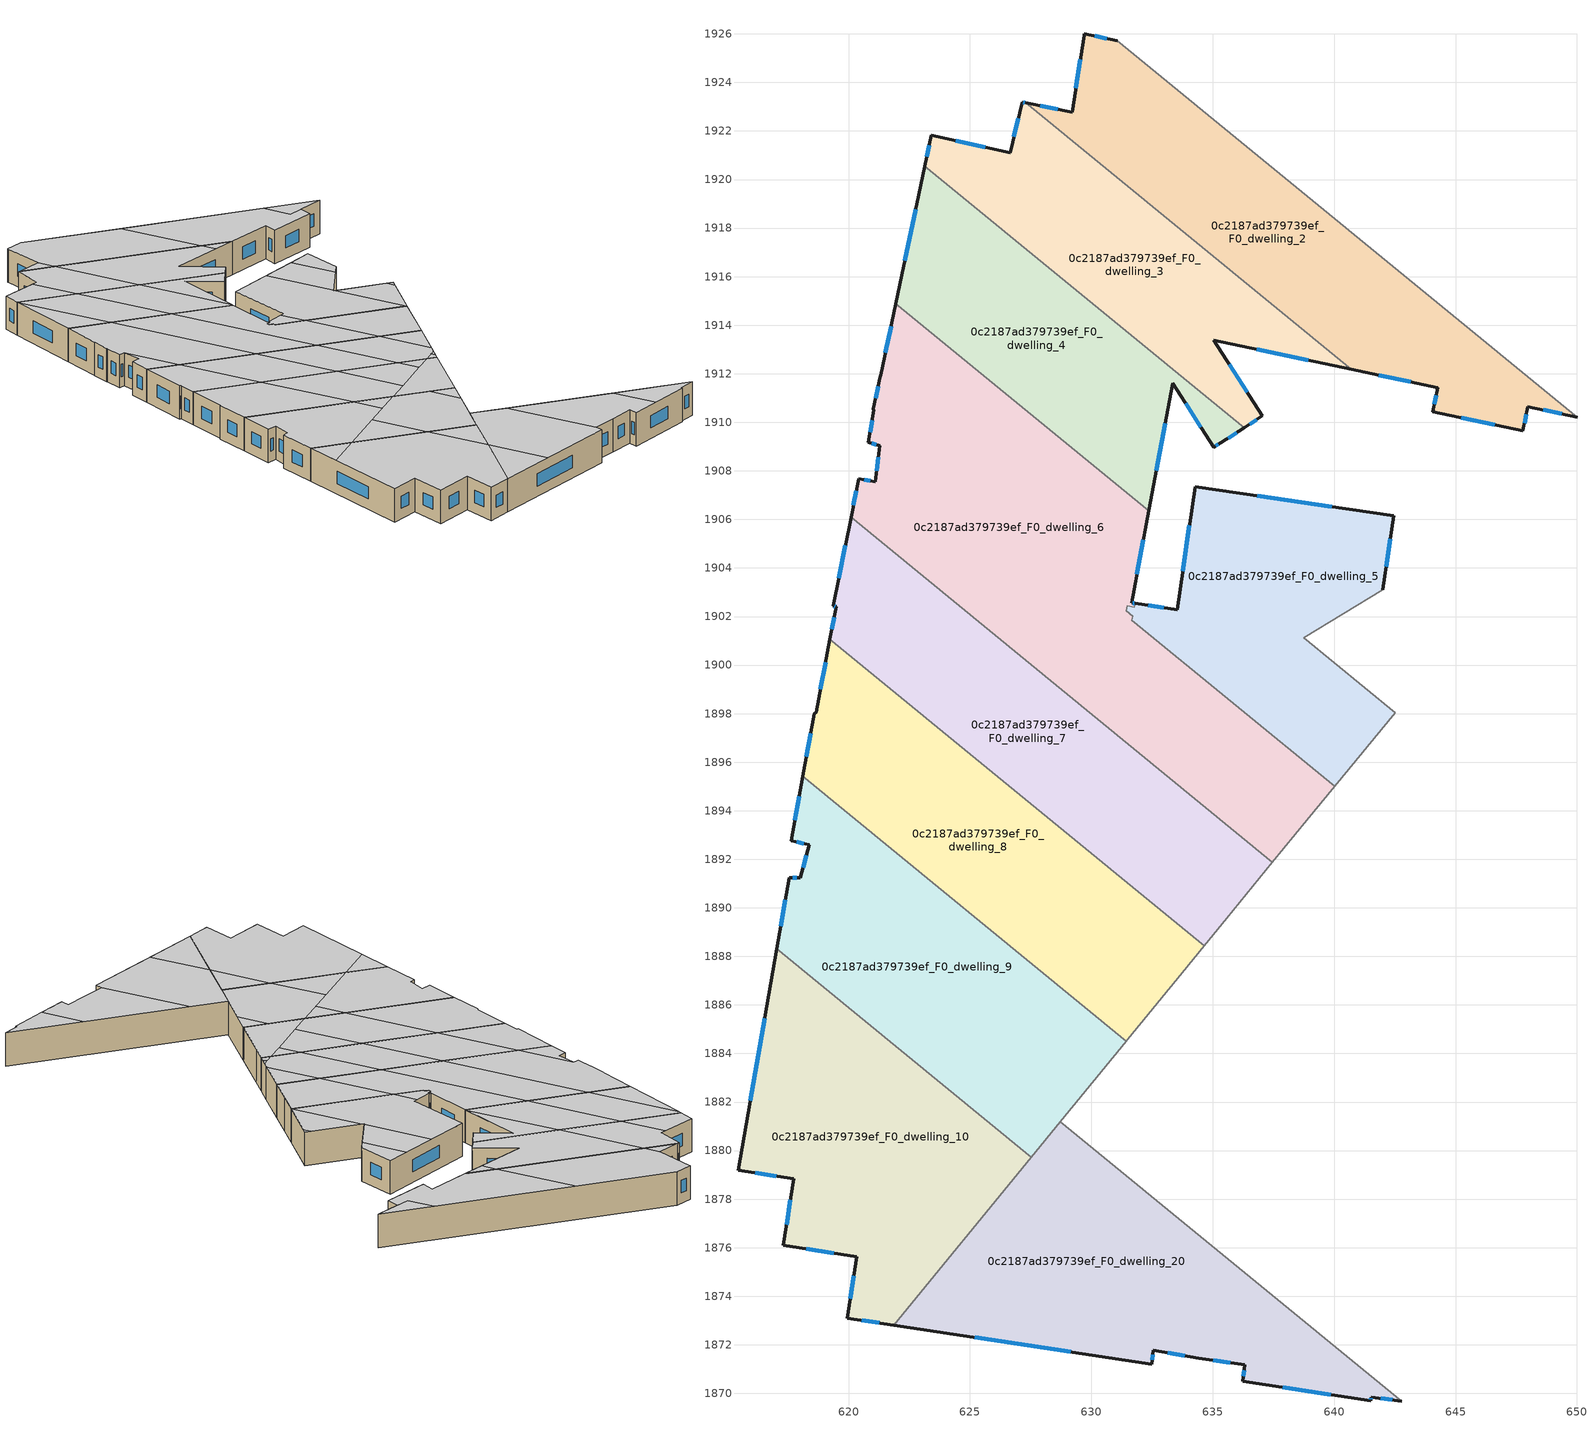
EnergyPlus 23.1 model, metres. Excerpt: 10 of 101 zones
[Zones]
0c2187ad379739ef_F0_dwelling_10
 floor ground (EU_floor_Construction): 627.52,1879.73 621.86,1872.82 619.95,1873.1 620.33,1875.63 617.32,1876.09 617.73,1878.84 615.44,1879.19 617.04,1888.31 z0
 wall outside (EU_wall_Construction): 617.04,1888.31 615.44,1879.19 617.73,1878.84 617.32,1876.09 620.33,1875.63 619.95,1873.1 621.86,1872.82 z0:3
 wall to 0c2187ad379739ef_F0_dwelling_9 (EU_wall_Construction): 627.52,1879.73 617.04,1888.31 z0:3
 wall to 0c2187ad379739ef_F0_dwelling_20 (EU_wall_Construction): 621.86,1872.82 627.52,1879.73 z0:3
 window (EU_Window_Construction): 620.55,1873.01 621.26,1872.91 / 620.21,1874.84 620.07,1873.9 / 618.26,1875.95 619.39,1875.78 / 617.6,1877.98 617.45,1876.95 / 616.16,1879.08 617.02,1878.95 / 616.54,1885.45 615.94,1882.05 z0.94:2.06
 ceiling to 0c2187ad379739ef_F1_dwelling_19 (EU_floor_Construction): 621.86,1872.82 625.4,1877.15 624.41,1882.28 619.66,1886.17 616.56,1885.57 615.44,1879.19 617.73,1878.84 617.32,1876.09 620.33,1875.63 619.95,1873.1 z3
 ceiling to 0c2187ad379739ef_F1_dwelling_18 (EU_floor_Construction): 625.4,1877.15 627.52,1879.73 624.41,1882.28 z3
 ceiling to 0c2187ad379739ef_F1_dwelling_9 (EU_floor_Construction): 619.66,1886.17 617.04,1888.31 616.56,1885.57 z3
0c2187ad379739ef_F0_dwelling_2
 floor ground (EU_floor_Construction): 647.98,1910.64 647.78,1909.65 644.06,1910.43 644.28,1911.43 640.71,1912.18 627.31,1923.16 629.2,1922.76 629.71,1925.95 629.7,1926 631.07,1925.72 650,1910.21 z0
 wall outside (EU_wall_Construction): 631.07,1925.72 629.7,1926 629.71,1925.95 629.2,1922.76 627.31,1923.16 / 640.71,1912.18 644.28,1911.43 644.06,1910.43 647.78,1909.65 647.98,1910.64 650,1910.21 z0:3
 wall to 0c2187ad379739ef_F0_dwelling_1 (EU_wall_Construction): 650,1910.21 631.07,1925.72 z0:3
 wall to 0c2187ad379739ef_F0_dwelling_3 (EU_wall_Construction): 627.31,1923.16 640.71,1912.18 z0:3
 window (EU_Window_Construction): 630.64,1925.81 630.13,1925.91 / 648.62,1910.51 649.37,1910.35 / 647.84,1909.96 647.92,1910.33 / 645.23,1910.19 646.61,1909.89 / 644.21,1911.12 644.13,1910.74 / 641.83,1911.94 643.16,1911.66 / 628.61,1922.89 627.9,1923.03 / 629.55,1924.95 629.36,1923.76 z0.94:2.06
 ceiling to 0c2187ad379739ef_F1_dwelling_1 (EU_floor_Construction): 650,1910.22 646.44,1913.13 646.88,1910.87 z3
 ceiling to 0c2187ad379739ef_F1_dwelling_2 (EU_floor_Construction): 647.78,1909.65 647.98,1910.64 646.88,1910.87 646.44,1913.13 637.45,1920.49 638.76,1913.78 640.71,1912.18 644.28,1911.43 644.06,1910.43 z3
 ceiling to 0c2187ad379739ef_F1_dwelling_5 (EU_floor_Construction): 638.76,1913.78 637.45,1920.49 631.07,1925.72 629.7,1926 629.71,1925.95 629.2,1922.76 629.47,1921.38 z3
 ceiling to 0c2187ad379739ef_F1_dwelling_6 (EU_floor_Construction): 629.47,1921.38 629.2,1922.76 627.31,1923.16 z3
0c2187ad379739ef_F0_dwelling_20
 floor ground (EU_floor_Construction): 641.52,1869.84 641.5,1869.7 636.23,1870.49 636.32,1871.17 634.42,1871.44 632.55,1871.78 632.49,1871.21 621.86,1872.82 628.71,1881.19 642.78,1869.67 z0
 wall outside (EU_wall_Construction): 621.86,1872.82 632.49,1871.21 632.55,1871.78 634.42,1871.44 636.32,1871.17 636.23,1870.49 641.5,1869.7 641.52,1869.84 642.78,1869.67 z0:3
 wall to 0c2187ad379739ef_F0_dwelling_19 (EU_wall_Construction): 642.78,1869.67 628.71,1881.19 z0:3
 wall to 0c2187ad379739ef_F0_dwelling_9 (EU_wall_Construction): 628.71,1881.19 627.52,1879.73 z0:3
 window (EU_Window_Construction): 636.29,1870.96 636.26,1870.71 / 635.02,1871.36 635.72,1871.26 / 633.14,1871.67 633.84,1871.55 / 632.51,1871.39 632.53,1871.6 / 625.19,1872.31 629.16,1871.71 / 641.92,1869.79 642.38,1869.73 / 641.51,1869.75 641.52,1869.8 / 637.88,1870.25 639.85,1869.95 z0.94:2.06
 ceiling to 0c2187ad379739ef_F1_dwelling_17 (EU_floor_Construction): 638.5,1870.15 637.81,1873.75 631.1,1879.24 632.55,1871.78 634.42,1871.44 636.32,1871.17 636.23,1870.49 z3
 ceiling to 0c2187ad379739ef_F1_dwelling_19 (EU_floor_Construction): 626.38,1872.13 625.4,1877.15 621.86,1872.82 z3
 ceiling to 0c2187ad379739ef_F1_dwelling_16 (EU_floor_Construction): 642.78,1869.67 637.81,1873.75 638.5,1870.15 641.5,1869.7 641.52,1869.84 z3
 ceiling to 0c2187ad379739ef_F1_dwelling_18 (EU_floor_Construction): 632.49,1871.21 632.55,1871.78 631.1,1879.24 628.71,1881.19 625.4,1877.15 626.38,1872.13 z3
0c2187ad379739ef_F0_dwelling_3
 floor ground (EU_floor_Construction): 640.71,1912.18 635.05,1913.38 637.05,1910.26 636.3,1909.78 623.14,1920.55 623.4,1921.82 626.65,1921.1 627.16,1923.19 627.31,1923.16 z0
 wall outside (EU_wall_Construction): 627.31,1923.16 627.16,1923.19 626.65,1921.1 623.4,1921.82 623.14,1920.55 / 636.3,1909.78 637.05,1910.26 635.05,1913.38 640.71,1912.18 z0:3
 wall to 0c2187ad379739ef_F0_dwelling_4 (EU_wall_Construction): 623.14,1920.55 636.3,1909.78 z0:3
 window (EU_Window_Construction): 625.63,1921.32 624.42,1921.59 / 627,1922.53 626.81,1921.75 / 627.26,1923.17 627.2,1923.18 / 636.82,1913 638.94,1912.55 / 636.42,1911.24 635.67,1912.4 / 636.53,1909.93 636.81,1910.11 / 623.32,1921.42 623.22,1920.95 z0.94:2.06
 ceiling to 0c2187ad379739ef_F1_dwelling_5 (EU_floor_Construction): 637.05,1910.26 635.05,1913.38 639,1912.54 638.76,1913.78 629.47,1921.38 630.86,1914.23 636.3,1909.78 z3
 ceiling to 0c2187ad379739ef_F1_dwelling_6 (EU_floor_Construction): 630.86,1914.23 629.47,1921.38 627.31,1923.16 627.16,1923.19 626.65,1921.1 626.2,1921.2 626.92,1917.45 z3
 ceiling to 0c2187ad379739ef_F1_dwelling_2 (EU_floor_Construction): 640.71,1912.18 638.76,1913.78 639,1912.54 z3
 ceiling to 0c2187ad379739ef_F1_dwelling_7 (EU_floor_Construction): 626.92,1917.45 626.2,1921.2 623.4,1921.82 623.14,1920.55 z3
0c2187ad379739ef_F0_dwelling_4
 floor ground (EU_floor_Construction): 633.35,1911.62 632.36,1906.35 621.94,1914.88 623.14,1920.55 636.3,1909.78 635.32,1909.15 635.04,1908.97 z0
 wall outside (EU_wall_Construction): 623.14,1920.55 621.94,1914.88 / 632.36,1906.35 633.35,1911.62 635.04,1908.97 635.32,1909.15 636.3,1909.78 z0:3
 wall to 0c2187ad379739ef_F0_dwelling_6 (EU_wall_Construction): 621.94,1914.88 632.36,1906.35 z0:3
 window (EU_Window_Construction): 622.76,1918.77 622.32,1916.66 / 635.63,1909.35 635.99,1909.58 / 635.13,1909.02 635.24,1909.09 / 633.88,1910.79 634.51,1909.8 / 632.67,1908 633.04,1909.97 z0.94:2.06
 ceiling to 0c2187ad379739ef_F1_dwelling_6 (EU_floor_Construction): 632.36,1906.35 632.38,1906.42 630.86,1914.23 626.92,1917.45 628.46,1909.55 z3
 ceiling to 0c2187ad379739ef_F1_dwelling_5 (EU_floor_Construction): 635.04,1908.97 636.3,1909.78 630.86,1914.23 632.38,1906.42 633.35,1911.62 z3
 ceiling to 0c2187ad379739ef_F1_dwelling_7 (EU_floor_Construction): 628.46,1909.55 626.92,1917.45 623.14,1920.55 623.11,1920.4 624.6,1912.7 z3
 ceiling to 0c2187ad379739ef_F1_dwelling_8 (EU_floor_Construction): 624.6,1912.7 623.11,1920.4 621.94,1914.88 z3
0c2187ad379739ef_F0_dwelling_5
 floor ground (EU_floor_Construction): 642.46,1906.15 642.01,1903.11 638.75,1901.12 642.51,1898.04 640.03,1895.01 631.67,1901.84 631.7,1902.01 631.44,1902.23 631.48,1902.43 631.78,1902.39 631.8,1902.54 633.53,1902.28 634.27,1907.35 z0
 wall outside (EU_wall_Construction): 642.01,1903.11 642.46,1906.15 634.27,1907.35 633.53,1902.28 631.8,1902.54 z0:3
 wall to 0c2187ad379739ef_F0_dwelling_6 (EU_wall_Construction): 631.8,1902.54 631.78,1902.39 631.48,1902.43 631.44,1902.23 631.7,1902.01 631.67,1901.84 640.03,1895.01 z0:3
 wall to 0c2187ad379739ef_F0_dwelling_14 (EU_wall_Construction): 640.03,1895.01 642.51,1898.04 638.75,1901.12 642.01,1903.11 z0:3
 window (EU_Window_Construction): 632.99,1902.36 632.34,1902.46 / 634.04,1905.76 633.76,1903.87 / 639.89,1906.52 636.84,1906.98 / 642.15,1904.06 642.32,1905.19 z0.94:2.06
 ceiling to 0c2187ad379739ef_F1_dwelling_4 (EU_floor_Construction): 640.02,1895.01 638.85,1901.04 638.75,1901.12 638.82,1901.16 637.72,1906.85 634.27,1907.35 633.53,1902.28 633.17,1902.33 633.57,1900.29 z3
 ceiling to 0c2187ad379739ef_F1_dwelling_3 (EU_floor_Construction): 641.27,1902.66 640.54,1906.43 637.72,1906.85 638.82,1901.16 z3; 640.03,1895.01 642.23,1897.71 642.11,1898.37 638.85,1901.04 640.02,1895.01 z3
 ceiling to 0c2187ad379739ef_F1_dwelling_6 (EU_floor_Construction): 633.57,1900.29 633.17,1902.33 631.8,1902.54 631.78,1902.39 631.48,1902.43 631.44,1902.23 631.7,1902.01 631.67,1901.84 z3
 ceiling to 0c2187ad379739ef_F1_dwelling_15 (EU_floor_Construction): 642.01,1903.11 642.46,1906.15 640.54,1906.43 641.27,1902.66 z3; 642.23,1897.71 642.51,1898.04 642.11,1898.37 z3
0c2187ad379739ef_F0_dwelling_6
 floor ground (EU_floor_Construction): 632.36,1906.35 631.65,1902.56 631.8,1902.54 631.78,1902.39 631.48,1902.43 631.44,1902.23 631.7,1902.01 631.67,1901.84 640.03,1895.01 637.46,1891.87 620.1,1906.08 620.42,1907.67 621.11,1907.55 621.28,1909.03 620.81,1909.17 621.04,1910.5 621.02,1910.55 621.03,1910.56 621.31,1911.9 621.32,1911.93 621.94,1914.88 z0
 wall outside (EU_wall_Construction): 621.94,1914.88 621.32,1911.93 621.31,1911.9 621.03,1910.56 621.02,1910.55 621.04,1910.5 620.81,1909.17 621.28,1909.03 621.11,1907.55 620.42,1907.67 620.1,1906.08 / 631.8,1902.54 631.65,1902.56 632.36,1906.35 z0:3
 wall to 0c2187ad379739ef_F0_dwelling_7 (EU_wall_Construction): 620.1,1906.08 637.46,1891.87 z0:3
 wall to 0c2187ad379739ef_F0_dwelling_16 (EU_wall_Construction): 637.46,1891.87 638.88,1893.6 z0:3
 wall to 0c2187ad379739ef_F0_dwelling_14 (EU_wall_Construction): 638.88,1893.6 640.03,1895.01 z0:3
 window (EU_Window_Construction): 620.97,1910.09 620.89,1909.59 / 621.22,1911.48 621.11,1910.98 / 621.75,1913.96 621.52,1912.86 / 631.88,1903.75 632.14,1905.16 / 631.76,1902.54 631.7,1902.55 / 620.32,1907.17 620.2,1906.58 / 620.89,1907.59 620.64,1907.63 / 621.22,1908.56 621.16,1908.01 / 620.96,1909.13 621.13,1909.07 z0.94:2.06
 ceiling to 0c2187ad379739ef_F1_dwelling_8 (EU_floor_Construction): 626.98,1900.45 624.6,1912.7 621.94,1914.88 621.32,1911.93 621.31,1911.9 621.03,1910.56 621.02,1910.55 621.04,1910.5 620.81,1909.17 621.28,1909.03 622.18,1904.38 z3
 ceiling to 0c2187ad379739ef_F1_dwelling_6 (EU_floor_Construction): 634.78,1894.07 633.57,1900.29 631.67,1901.84 631.7,1902.01 631.44,1902.23 631.48,1902.43 631.78,1902.39 631.8,1902.54 631.65,1902.56 632.36,1906.35 628.46,1909.55 630.84,1897.29 z3
 ceiling to 0c2187ad379739ef_F1_dwelling_9 (EU_floor_Construction): 622.18,1904.38 621.28,1909.03 621.11,1907.55 620.42,1907.67 620.1,1906.08 z3
 ceiling to 0c2187ad379739ef_F1_dwelling_7 (EU_floor_Construction): 630.84,1897.29 628.46,1909.55 624.6,1912.7 626.98,1900.45 z3
 ceiling to 0c2187ad379739ef_F1_dwelling_4 (EU_floor_Construction): 637.46,1891.87 640.02,1895 640.02,1895.01 633.57,1900.29 634.78,1894.07 z3
0c2187ad379739ef_F0_dwelling_7
 floor ground (EU_floor_Construction): 637.46,1891.87 634.65,1888.44 619.23,1901.06 619.49,1902.39 619.37,1902.44 620.1,1906.08 z0
 wall outside (EU_wall_Construction): 620.1,1906.08 619.37,1902.44 619.49,1902.39 619.23,1901.06 z0:3
 wall to 0c2187ad379739ef_F0_dwelling_8 (EU_wall_Construction): 619.23,1901.06 634.65,1888.44 z0:3
 wall to 0c2187ad379739ef_F0_dwelling_16 (EU_wall_Construction): 635.57,1889.57 637.46,1891.87 z0:3
 wall to 0c2187ad379739ef_F0_dwelling_17 (EU_wall_Construction): 634.65,1888.44 635.57,1889.57 z0:3
 window (EU_Window_Construction): 619.41,1901.97 619.31,1901.48 / 619.41,1902.43 619.45,1902.41 / 619.87,1904.94 619.6,1903.58 z0.94:2.06
 ceiling to 0c2187ad379739ef_F1_dwelling_7 (EU_floor_Construction): 632.16,1890.47 630.84,1897.29 626.98,1900.45 628.3,1893.63 z3
 ceiling to 0c2187ad379739ef_F1_dwelling_6 (EU_floor_Construction): 635.27,1889.2 635.64,1889.65 634.78,1894.07 630.84,1897.29 632.16,1890.47 634.01,1888.96 z3
 ceiling to 0c2187ad379739ef_F1_dwelling_16 (EU_floor_Construction): 634.89,1888.74 635.27,1889.2 634.82,1889.11 z3
 ceiling to 0c2187ad379739ef_F1_dwelling_4 (EU_floor_Construction): 635.64,1889.65 637.46,1891.87 634.78,1894.07 z3
 ceiling to 0c2187ad379739ef_F1_dwelling_9 (EU_floor_Construction): 623.5,1897.56 622.18,1904.38 620.1,1906.08 619.37,1902.44 619.49,1902.39 619.23,1901.06 z3
 ceiling adiabatic (EU_roof_Construction): 628.3,1893.63 626.98,1900.45 622.18,1904.38 623.5,1897.56 z3
 ceiling to 0c2187ad379739ef_F1_dwelling_17 (EU_floor_Construction): 634.65,1888.44 634.89,1888.74 634.82,1889.11 634.01,1888.96 z3
0c2187ad379739ef_F0_dwelling_8
 floor ground (EU_floor_Construction): 634.65,1888.44 631.43,1884.51 618.11,1895.42 618.58,1898 618.66,1898.06 619.23,1901.06 z0
 wall outside (EU_wall_Construction): 619.23,1901.06 618.66,1898.06 618.58,1898 618.11,1895.42 z0:3
 wall to 0c2187ad379739ef_F0_dwelling_9 (EU_wall_Construction): 618.11,1895.42 631.43,1884.51 z0:3
 wall to 0c2187ad379739ef_F0_dwelling_17 (EU_wall_Construction): 633.74,1887.33 634.65,1888.44 z0:3
 wall to 0c2187ad379739ef_F0_dwelling_18 (EU_wall_Construction): 631.49,1884.59 633.74,1887.33 z0:3
 wall to 0c2187ad379739ef_F0_dwelling_19 (EU_wall_Construction): 631.43,1884.51 631.49,1884.59 z0:3
 window (EU_Window_Construction): 618.43,1897.19 618.26,1896.23 / 619.05,1900.12 618.84,1899 z0.94:2.06
 ceiling to 0c2187ad379739ef_F1_dwelling_9 (EU_floor_Construction): 625.02,1889.77 623.5,1897.56 619.23,1901.06 618.66,1898.06 618.58,1898 618.11,1895.42 z3
 ceiling to 0c2187ad379739ef_F1_dwelling_8 (EU_floor_Construction): 629.39,1888.06 628.3,1893.63 623.5,1897.56 625.02,1889.77 627.54,1887.7 z3
 ceiling to 0c2187ad379739ef_F1_dwelling_7 (EU_floor_Construction): 632.51,1888.67 632.16,1890.47 628.3,1893.63 629.39,1888.06 z3
 ceiling to 0c2187ad379739ef_F1_dwelling_6 (EU_floor_Construction): 634.01,1888.96 632.16,1890.47 632.51,1888.67 z3
 ceiling adiabatic (EU_roof_Construction): 631.43,1884.51 634.65,1888.44 634.01,1888.96 627.54,1887.7 z3
0c2187ad379739ef_F0_dwelling_9
 floor ground (EU_floor_Construction): 631.43,1884.51 627.52,1879.73 617.04,1888.31 617.55,1891.25 618.01,1891.23 618.38,1892.59 617.63,1892.77 618.11,1895.42 z0
 wall outside (EU_wall_Construction): 618.11,1895.42 617.63,1892.77 618.38,1892.59 618.01,1891.23 617.55,1891.25 617.04,1888.31 z0:3
 wall to 0c2187ad379739ef_F0_dwelling_19 (EU_wall_Construction): 628.71,1881.19 631.43,1884.51 z0:3
 window (EU_Window_Construction): 617.87,1892.71 618.14,1892.65 / 617.96,1894.59 617.78,1893.6 / 617.39,1890.33 617.2,1889.23 / 617.87,1891.24 617.7,1891.24 / 618.26,1892.17 618.12,1891.66 z0.94:2.06
 ceiling to 0c2187ad379739ef_F1_dwelling_18 (EU_floor_Construction): 627.52,1879.73 630.34,1883.17 629.82,1885.84 627.54,1887.7 623.51,1886.92 624.41,1882.28 z3
 ceiling to 0c2187ad379739ef_F1_dwelling_19 (EU_floor_Construction): 624.41,1882.28 623.51,1886.92 619.66,1886.17 z3
 ceiling to 0c2187ad379739ef_F1_dwelling_8 (EU_floor_Construction): 627.54,1887.7 625.02,1889.77 625.5,1887.3 z3
 ceiling to 0c2187ad379739ef_F1_dwelling_9 (EU_floor_Construction): 625.5,1887.3 625.02,1889.77 618.11,1895.42 617.63,1892.77 618.38,1892.59 618.01,1891.23 617.55,1891.25 617.04,1888.31 619.66,1886.17 z3
 ceiling to 0c2187ad379739ef_F1_dwelling_17 (EU_floor_Construction): 630.34,1883.17 631.43,1884.51 629.82,1885.84 z3
[Building]
EU S2 Campaign: North Axis=0; Terrain=City; Solar Distribution=FullExterior
[Site:Location]
Vienna: Latitude=48; Longitude=16.5; Time Zone=1; Elevation=183
[SizingPeriod:WeatherFileDays]
AnnualSizingPeriod: Begin Month=1; Begin Day of Month=1; End Month=12; End Day of Month=31; Day of Week for Start Day=Monday; Use Weather File Daylight Saving Period=No; Use Weather File Rain and Snow Indicators=No
[MATERIAL]
EU_InternalMass_Material: Roughness=MediumRough; Thickness=0.1; Conductivity=1; Density=1800; Specific Heat=900; Thermal Absorptance=0.9; Solar Absorptance=0.7; Visible Absorptance=0.7
[MATERIAL:NOMASS] Roughness=MediumRough; Thermal Absorptance=0.9; Solar Absorptance=0.7; Visible Absorptance=0.7
Name | Thermal Resistance
EU_wall_NoMass | 0.914258
EU_roof_NoMass | 0.954009
EU_floor_NoMass | 1.09711
[WINDOWMATERIAL:SIMPLEGLAZINGSYSTEM]
EU_Window_SimpleGlazing: UFactor=2.09642; Solar Heat Gain Coefficient=0.65; Visible Transmittance=0.65
[CONSTRUCTION]
EU_wall_Construction: EU_wall_NoMass
EU_roof_Construction: EU_roof_NoMass
EU_floor_Construction: EU_floor_NoMass
EU_Window_Construction: EU_Window_SimpleGlazing
EU_InternalMass_Construction: EU_InternalMass_Material
[ZONE] Type=1; Multiplier=1; Ceiling Height=autocalculate; Floor Area=autocalculate; Part of Total Floor Area=Yes
Name | Volume
0c2187ad379739ef_F0_dwelling_10 | 282.529
0c2187ad379739ef_F0_dwelling_2 | 282.526
0c2187ad379739ef_F0_dwelling_20 | 291.947
0c2187ad379739ef_F0_dwelling_3 | 213.144
0c2187ad379739ef_F0_dwelling_4 | 216.112
0c2187ad379739ef_F0_dwelling_5 | 223.857
0c2187ad379739ef_F0_dwelling_6 | 441.724
0c2187ad379739ef_F0_dwelling_7 | 282.493
0c2187ad379739ef_F0_dwelling_8 | 282.561
0c2187ad379739ef_F0_dwelling_9 | 282.517
[INTERNALMASS] Construction=EU_InternalMass_Construction
Name | Zone or ZoneList | Surface Area
0c2187ad379739ef_F0_dwelling_2_EU_InternalMass | 0c2187ad379739ef_F0_dwelling_2 | 94.1759
0c2187ad379739ef_F0_dwelling_3_EU_InternalMass | 0c2187ad379739ef_F0_dwelling_3 | 71.0471
0c2187ad379739ef_F0_dwelling_4_EU_InternalMass | 0c2187ad379739ef_F0_dwelling_4 | 72.0376
0c2187ad379739ef_F0_dwelling_5_EU_InternalMass | 0c2187ad379739ef_F0_dwelling_5 | 74.6194
0c2187ad379739ef_F0_dwelling_6_EU_InternalMass | 0c2187ad379739ef_F0_dwelling_6 | 147.241
0c2187ad379739ef_F0_dwelling_7_EU_InternalMass | 0c2187ad379739ef_F0_dwelling_7 | 94.1644
0c2187ad379739ef_F0_dwelling_8_EU_InternalMass | 0c2187ad379739ef_F0_dwelling_8 | 94.187
0c2187ad379739ef_F0_dwelling_9_EU_InternalMass | 0c2187ad379739ef_F0_dwelling_9 | 94.1721
0c2187ad379739ef_F0_dwelling_10_EU_InternalMass | 0c2187ad379739ef_F0_dwelling_10 | 94.1763
0c2187ad379739ef_F0_dwelling_20_EU_InternalMass | 0c2187ad379739ef_F0_dwelling_20 | 97.3157
[OTHEREQUIPMENT] Fuel Type=Electricity; Design Level Calculation Method=Watts/Area; Power per Zone Floor Area=1; Fraction Latent=0; Fraction Radiant=0; Fraction Lost=0; Carbon Dioxide Generation Rate=0; EndUse Subcategory=EU_Step8_InternalGains
Name | Zone or ZoneList or Space or SpaceList | Schedule
EU_Step8_InternalGain_0c2187ad379739ef_F0_dwelling_2_f000 | 0c2187ad379739ef_F0_dwelling_2 | EU_Step8_GainSchedule_0c2187ad379739ef_F0_dwelling_2_f000
EU_Step8_InternalGain_0c2187ad379739ef_F0_dwelling_3_f000 | 0c2187ad379739ef_F0_dwelling_3 | EU_Step8_GainSchedule_0c2187ad379739ef_F0_dwelling_3_f000
EU_Step8_InternalGain_0c2187ad379739ef_F0_dwelling_4_f000 | 0c2187ad379739ef_F0_dwelling_4 | EU_Step8_GainSchedule_0c2187ad379739ef_F0_dwelling_4_f000
EU_Step8_InternalGain_0c2187ad379739ef_F0_dwelling_5_f000 | 0c2187ad379739ef_F0_dwelling_5 | EU_Step8_GainSchedule_0c2187ad379739ef_F0_dwelling_5_f000
EU_Step8_InternalGain_0c2187ad379739ef_F0_dwelling_6_f000 | 0c2187ad379739ef_F0_dwelling_6 | EU_Step8_GainSchedule_0c2187ad379739ef_F0_dwelling_6_f000
EU_Step8_InternalGain_0c2187ad379739ef_F0_dwelling_7_f000 | 0c2187ad379739ef_F0_dwelling_7 | EU_Step8_GainSchedule_0c2187ad379739ef_F0_dwelling_7_f000
EU_Step8_InternalGain_0c2187ad379739ef_F0_dwelling_8_f000 | 0c2187ad379739ef_F0_dwelling_8 | EU_Step8_GainSchedule_0c2187ad379739ef_F0_dwelling_8_f000
EU_Step8_InternalGain_0c2187ad379739ef_F0_dwelling_9_f000 | 0c2187ad379739ef_F0_dwelling_9 | EU_Step8_GainSchedule_0c2187ad379739ef_F0_dwelling_9_f000
EU_Step8_InternalGain_0c2187ad379739ef_F0_dwelling_10_f000 | 0c2187ad379739ef_F0_dwelling_10 | EU_Step8_GainSchedule_0c2187ad379739ef_F0_dwelling_10_f000
EU_Step8_InternalGain_0c2187ad379739ef_F0_dwelling_20_f000 | 0c2187ad379739ef_F0_dwelling_20 | EU_Step8_GainSchedule_0c2187ad379739ef_F0_dwelling_20_f000
[ZONEVENTILATION:DESIGNFLOWRATE] Schedule=EU_AlwaysOn; Design Flow Rate Calculation Method=AirChanges/Hour; Air Changes per Hour=0.546891; Ventilation Type=Natural; Fan Pressure Rise=0; Fan Total Efficiency=1; Constant Term Coefficient=1; Temperature Term Coefficient=0; Velocity Term Coefficient=0; Velocity Squared Term Coefficient=0; Minimum Indoor Temperature=-100; Maximum Indoor Temperature=100; Delta Temperature=-100; Minimum Outdoor Temperature=-100; Maximum Outdoor Temperature=100; Maximum Wind Speed=40
Name | Zone or ZoneList or Space or SpaceList
EU_ConstantAir_0c2187ad379739ef_F0_dwelling_2 | 0c2187ad379739ef_F0_dwelling_2
EU_ConstantAir_0c2187ad379739ef_F0_dwelling_3 | 0c2187ad379739ef_F0_dwelling_3
EU_ConstantAir_0c2187ad379739ef_F0_dwelling_4 | 0c2187ad379739ef_F0_dwelling_4
EU_ConstantAir_0c2187ad379739ef_F0_dwelling_5 | 0c2187ad379739ef_F0_dwelling_5
EU_ConstantAir_0c2187ad379739ef_F0_dwelling_6 | 0c2187ad379739ef_F0_dwelling_6
EU_ConstantAir_0c2187ad379739ef_F0_dwelling_7 | 0c2187ad379739ef_F0_dwelling_7
EU_ConstantAir_0c2187ad379739ef_F0_dwelling_8 | 0c2187ad379739ef_F0_dwelling_8
EU_ConstantAir_0c2187ad379739ef_F0_dwelling_9 | 0c2187ad379739ef_F0_dwelling_9
EU_ConstantAir_0c2187ad379739ef_F0_dwelling_10 | 0c2187ad379739ef_F0_dwelling_10
EU_ConstantAir_0c2187ad379739ef_F0_dwelling_20 | 0c2187ad379739ef_F0_dwelling_20
[HVACTEMPLATE:THERMOSTAT] Constant Heating Setpoint=20; Constant Cooling Setpoint=50
EU_HeatOnly_0c2187ad379739ef_F0_dwelling_0; EU_HeatOnly_0c2187ad379739ef_F0_dwelling_1; EU_HeatOnly_0c2187ad379739ef_F0_dwelling_2; EU_HeatOnly_0c2187ad379739ef_F0_dwelling_3; EU_HeatOnly_0c2187ad379739ef_F0_dwelling_4; EU_HeatOnly_0c2187ad379739ef_F0_dwelling_5; EU_HeatOnly_0c2187ad379739ef_F0_dwelling_6; EU_HeatOnly_0c2187ad379739ef_F0_dwelling_7; EU_HeatOnly_0c2187ad379739ef_F0_dwelling_8; EU_HeatOnly_0c2187ad379739ef_F0_dwelling_9; EU_HeatOnly_0c2187ad379739ef_F0_dwelling_10; EU_HeatOnly_0c2187ad379739ef_F0_dwelling_11; EU_HeatOnly_0c2187ad379739ef_F0_dwelling_12; EU_HeatOnly_0c2187ad379739ef_F0_dwelling_13; EU_HeatOnly_0c2187ad379739ef_F0_dwelling_14; EU_HeatOnly_0c2187ad379739ef_F0_dwelling_15; EU_HeatOnly_0c2187ad379739ef_F0_dwelling_16; EU_HeatOnly_0c2187ad379739ef_F0_dwelling_17; EU_HeatOnly_0c2187ad379739ef_F0_dwelling_18; EU_HeatOnly_0c2187ad379739ef_F0_dwelling_19; EU_HeatOnly_0c2187ad379739ef_F0_dwelling_20; EU_HeatOnly_0c2187ad379739ef_F1_dwelling_0; EU_HeatOnly_0c2187ad379739ef_F1_dwelling_1; EU_HeatOnly_0c2187ad379739ef_F1_dwelling_2; EU_HeatOnly_0c2187ad379739ef_F1_dwelling_3; EU_HeatOnly_0c2187ad379739ef_F1_dwelling_4; EU_HeatOnly_0c2187ad379739ef_F1_dwelling_5; EU_HeatOnly_0c2187ad379739ef_F1_dwelling_6; EU_HeatOnly_0c2187ad379739ef_F1_dwelling_7; EU_HeatOnly_0c2187ad379739ef_F1_dwelling_8; EU_HeatOnly_0c2187ad379739ef_F1_dwelling_9; EU_HeatOnly_0c2187ad379739ef_F1_dwelling_10; EU_HeatOnly_0c2187ad379739ef_F1_dwelling_11; EU_HeatOnly_0c2187ad379739ef_F1_dwelling_12; EU_HeatOnly_0c2187ad379739ef_F1_dwelling_13; EU_HeatOnly_0c2187ad379739ef_F1_dwelling_14; EU_HeatOnly_0c2187ad379739ef_F1_dwelling_15; EU_HeatOnly_0c2187ad379739ef_F1_dwelling_16; EU_HeatOnly_0c2187ad379739ef_F1_dwelling_17; EU_HeatOnly_0c2187ad379739ef_F1_dwelling_18; EU_HeatOnly_0c2187ad379739ef_F1_dwelling_19; EU_HeatOnly_0c2187ad379739ef_F2_dwelling_0; EU_HeatOnly_0c2187ad379739ef_F2_dwelling_1; EU_HeatOnly_0c2187ad379739ef_F2_dwelling_2; EU_HeatOnly_0c2187ad379739ef_F2_dwelling_3; EU_HeatOnly_0c2187ad379739ef_F2_dwelling_4; EU_HeatOnly_0c2187ad379739ef_F2_dwelling_5; EU_HeatOnly_0c2187ad379739ef_F2_dwelling_6; EU_HeatOnly_0c2187ad379739ef_F2_dwelling_7; EU_HeatOnly_0c2187ad379739ef_F2_dwelling_8; EU_HeatOnly_0c2187ad379739ef_F2_dwelling_9; EU_HeatOnly_0c2187ad379739ef_F2_dwelling_10; EU_HeatOnly_0c2187ad379739ef_F2_dwelling_11; EU_HeatOnly_0c2187ad379739ef_F2_dwelling_12; EU_HeatOnly_0c2187ad379739ef_F2_dwelling_13; EU_HeatOnly_0c2187ad379739ef_F2_dwelling_14; EU_HeatOnly_0c2187ad379739ef_F2_dwelling_15; EU_HeatOnly_0c2187ad379739ef_F2_dwelling_16; EU_HeatOnly_0c2187ad379739ef_F2_dwelling_17; EU_HeatOnly_0c2187ad379739ef_F2_dwelling_18; EU_HeatOnly_0c2187ad379739ef_F2_dwelling_19; EU_HeatOnly_0c2187ad379739ef_F3_dwelling_0; EU_HeatOnly_0c2187ad379739ef_F3_dwelling_1; EU_HeatOnly_0c2187ad379739ef_F3_dwelling_2; EU_HeatOnly_0c2187ad379739ef_F3_dwelling_3; EU_HeatOnly_0c2187ad379739ef_F3_dwelling_4; EU_HeatOnly_0c2187ad379739ef_F3_dwelling_5; EU_HeatOnly_0c2187ad379739ef_F3_dwelling_6; EU_HeatOnly_0c2187ad379739ef_F3_dwelling_7; EU_HeatOnly_0c2187ad379739ef_F3_dwelling_8; EU_HeatOnly_0c2187ad379739ef_F3_dwelling_9; EU_HeatOnly_0c2187ad379739ef_F3_dwelling_10; EU_HeatOnly_0c2187ad379739ef_F3_dwelling_11; EU_HeatOnly_0c2187ad379739ef_F3_dwelling_12; EU_HeatOnly_0c2187ad379739ef_F3_dwelling_13; EU_HeatOnly_0c2187ad379739ef_F3_dwelling_14; EU_HeatOnly_0c2187ad379739ef_F3_dwelling_15; EU_HeatOnly_0c2187ad379739ef_F3_dwelling_16; EU_HeatOnly_0c2187ad379739ef_F3_dwelling_17; EU_HeatOnly_0c2187ad379739ef_F3_dwelling_18; EU_HeatOnly_0c2187ad379739ef_F3_dwelling_19; EU_HeatOnly_0c2187ad379739ef_F4_dwelling_0; EU_HeatOnly_0c2187ad379739ef_F4_dwelling_1; EU_HeatOnly_0c2187ad379739ef_F4_dwelling_2; EU_HeatOnly_0c2187ad379739ef_F4_dwelling_3; EU_HeatOnly_0c2187ad379739ef_F4_dwelling_4; EU_HeatOnly_0c2187ad379739ef_F4_dwelling_5; EU_HeatOnly_0c2187ad379739ef_F4_dwelling_6; EU_HeatOnly_0c2187ad379739ef_F4_dwelling_7; EU_HeatOnly_0c2187ad379739ef_F4_dwelling_8; EU_HeatOnly_0c2187ad379739ef_F4_dwelling_9; EU_HeatOnly_0c2187ad379739ef_F4_dwelling_10; EU_HeatOnly_0c2187ad379739ef_F4_dwelling_11; EU_HeatOnly_0c2187ad379739ef_F4_dwelling_12; EU_HeatOnly_0c2187ad379739ef_F4_dwelling_13; EU_HeatOnly_0c2187ad379739ef_F4_dwelling_14; EU_HeatOnly_0c2187ad379739ef_F4_dwelling_15; EU_HeatOnly_0c2187ad379739ef_F4_dwelling_16; EU_HeatOnly_0c2187ad379739ef_F4_dwelling_17; EU_HeatOnly_0c2187ad379739ef_F4_dwelling_18; EU_HeatOnly_0c2187ad379739ef_F4_dwelling_19
[HVACTEMPLATE:ZONE:IDEALLOADSAIRSYSTEM] System Availability Schedule=EU_AlwaysOn; Maximum Heating Supply Air Temperature=50; Minimum Cooling Supply Air Temperature=13; Maximum Heating Supply Air Humidity Ratio=0.0156; Minimum Cooling Supply Air Humidity Ratio=0.0077; Heating Limit=NoLimit; Cooling Limit=NoLimit; Heating Availability Schedule=EU_AlwaysOn; Cooling Availability Schedule=EU_CoolingOff; Dehumidification Control Type=ConstantSensibleHeatRatio; Cooling Sensible Heat Ratio=0.7; Dehumidification Setpoint=60; Humidification Control Type=None; Humidification Setpoint=30; Outdoor Air Method=None; Outdoor Air Flow Rate per Person=0.00944; Outdoor Air Flow Rate per Zone Floor Area=0; Outdoor Air Flow Rate per Zone=0; Demand Controlled Ventilation Type=None; Outdoor Air Economizer Type=NoEconomizer; Heat Recovery Type=None; Sensible Heat Recovery Effectiveness=0.7; Latent Heat Recovery Effectiveness=0.65
Name | Template Thermostat
0c2187ad379739ef_F0_dwelling_2 | EU_HeatOnly_0c2187ad379739ef_F0_dwelling_2
0c2187ad379739ef_F0_dwelling_3 | EU_HeatOnly_0c2187ad379739ef_F0_dwelling_3
0c2187ad379739ef_F0_dwelling_4 | EU_HeatOnly_0c2187ad379739ef_F0_dwelling_4
0c2187ad379739ef_F0_dwelling_5 | EU_HeatOnly_0c2187ad379739ef_F0_dwelling_5
0c2187ad379739ef_F0_dwelling_6 | EU_HeatOnly_0c2187ad379739ef_F0_dwelling_6
0c2187ad379739ef_F0_dwelling_7 | EU_HeatOnly_0c2187ad379739ef_F0_dwelling_7
0c2187ad379739ef_F0_dwelling_8 | EU_HeatOnly_0c2187ad379739ef_F0_dwelling_8
0c2187ad379739ef_F0_dwelling_9 | EU_HeatOnly_0c2187ad379739ef_F0_dwelling_9
0c2187ad379739ef_F0_dwelling_10 | EU_HeatOnly_0c2187ad379739ef_F0_dwelling_10
0c2187ad379739ef_F0_dwelling_20 | EU_HeatOnly_0c2187ad379739ef_F0_dwelling_20
[SIZING:ZONE] Zone Cooling Design Supply Air Temperature Input Method=SupplyAirTemperature; Zone Cooling Design Supply Air Temperature=13; Zone Heating Design Supply Air Temperature Input Method=SupplyAirTemperature; Zone Heating Design Supply Air Temperature=50; Zone Cooling Design Supply Air Humidity Ratio=0.008; Zone Heating Design Supply Air Humidity Ratio=0.008; Cooling Design Air Flow Method=DesignDay; Cooling Design Air Flow Rate=0; Cooling Minimum Air Flow per Zone Floor Area=0.000762; Cooling Minimum Air Flow=0; Cooling Minimum Air Flow Fraction=0.2; Heating Design Air Flow Method=DesignDay; Heating Design Air Flow Rate=0; Heating Maximum Air Flow per Zone Floor Area=0.002032; Heating Maximum Air Flow=0.141576; Heating Maximum Air Flow Fraction=0.3; Account for Dedicated Outdoor Air System=No; Dedicated Outdoor Air System Control Strategy=NeutralSupplyAir; Dedicated Outdoor Air Low Setpoint Temperature for Design=autosize; Dedicated Outdoor Air High Setpoint Temperature for Design=autosize; Zone Load Sizing Method=Sensible Load Only No Latent Load; Zone Latent Cooling Design Supply Air Humidity Ratio Input Method=HumidityRatioDifference; Zone Cooling Design Supply Air Humidity Ratio Difference=0.005; Zone Latent Heating Design Supply Air Humidity Ratio Input Method=HumidityRatioDifference; Zone Humidification Design Supply Air Humidity Ratio Difference=0.005
0c2187ad379739ef_F0_dwelling_2; 0c2187ad379739ef_F0_dwelling_3; 0c2187ad379739ef_F0_dwelling_4; 0c2187ad379739ef_F0_dwelling_5; 0c2187ad379739ef_F0_dwelling_6; 0c2187ad379739ef_F0_dwelling_7; 0c2187ad379739ef_F0_dwelling_8; 0c2187ad379739ef_F0_dwelling_9; 0c2187ad379739ef_F0_dwelling_10; 0c2187ad379739ef_F0_dwelling_20
[SCHEDULE:CONSTANT]
Name | Hourly Value
EU_AlwaysOn | 1
EU_CoolingOff | 0
[SCHEDULE:FILE] Column Number=1; Rows to Skip at Top=0; Number of Hours of Data=8760; Column Separator=Comma; Interpolate to Timestep=No; Minutes per Item=60; Adjust Schedule for Daylight Savings=Yes
Name | File
EU_Step8_GainSchedule_0c2187ad379739ef_F0_dwelling_2_f000 | ../../schedules/0c2187ad379739ef/0c2187ad379739ef_F0_dwelling_2_f000_gain.csv
EU_Step8_GainSchedule_0c2187ad379739ef_F0_dwelling_3_f000 | ../../schedules/0c2187ad379739ef/0c2187ad379739ef_F0_dwelling_3_f000_gain.csv
EU_Step8_GainSchedule_0c2187ad379739ef_F0_dwelling_4_f000 | ../../schedules/0c2187ad379739ef/0c2187ad379739ef_F0_dwelling_4_f000_gain.csv
EU_Step8_GainSchedule_0c2187ad379739ef_F0_dwelling_5_f000 | ../../schedules/0c2187ad379739ef/0c2187ad379739ef_F0_dwelling_5_f000_gain.csv
EU_Step8_GainSchedule_0c2187ad379739ef_F0_dwelling_6_f000 | ../../schedules/0c2187ad379739ef/0c2187ad379739ef_F0_dwelling_6_f000_gain.csv
EU_Step8_GainSchedule_0c2187ad379739ef_F0_dwelling_7_f000 | ../../schedules/0c2187ad379739ef/0c2187ad379739ef_F0_dwelling_7_f000_gain.csv
EU_Step8_GainSchedule_0c2187ad379739ef_F0_dwelling_8_f000 | ../../schedules/0c2187ad379739ef/0c2187ad379739ef_F0_dwelling_8_f000_gain.csv
EU_Step8_GainSchedule_0c2187ad379739ef_F0_dwelling_9_f000 | ../../schedules/0c2187ad379739ef/0c2187ad379739ef_F0_dwelling_9_f000_gain.csv
EU_Step8_GainSchedule_0c2187ad379739ef_F0_dwelling_10_f000 | ../../schedules/0c2187ad379739ef/0c2187ad379739ef_F0_dwelling_10_f000_gain.csv
EU_Step8_GainSchedule_0c2187ad379739ef_F0_dwelling_20_f000 | ../../schedules/0c2187ad379739ef/0c2187ad379739ef_F0_dwelling_20_f000_gain.csv
